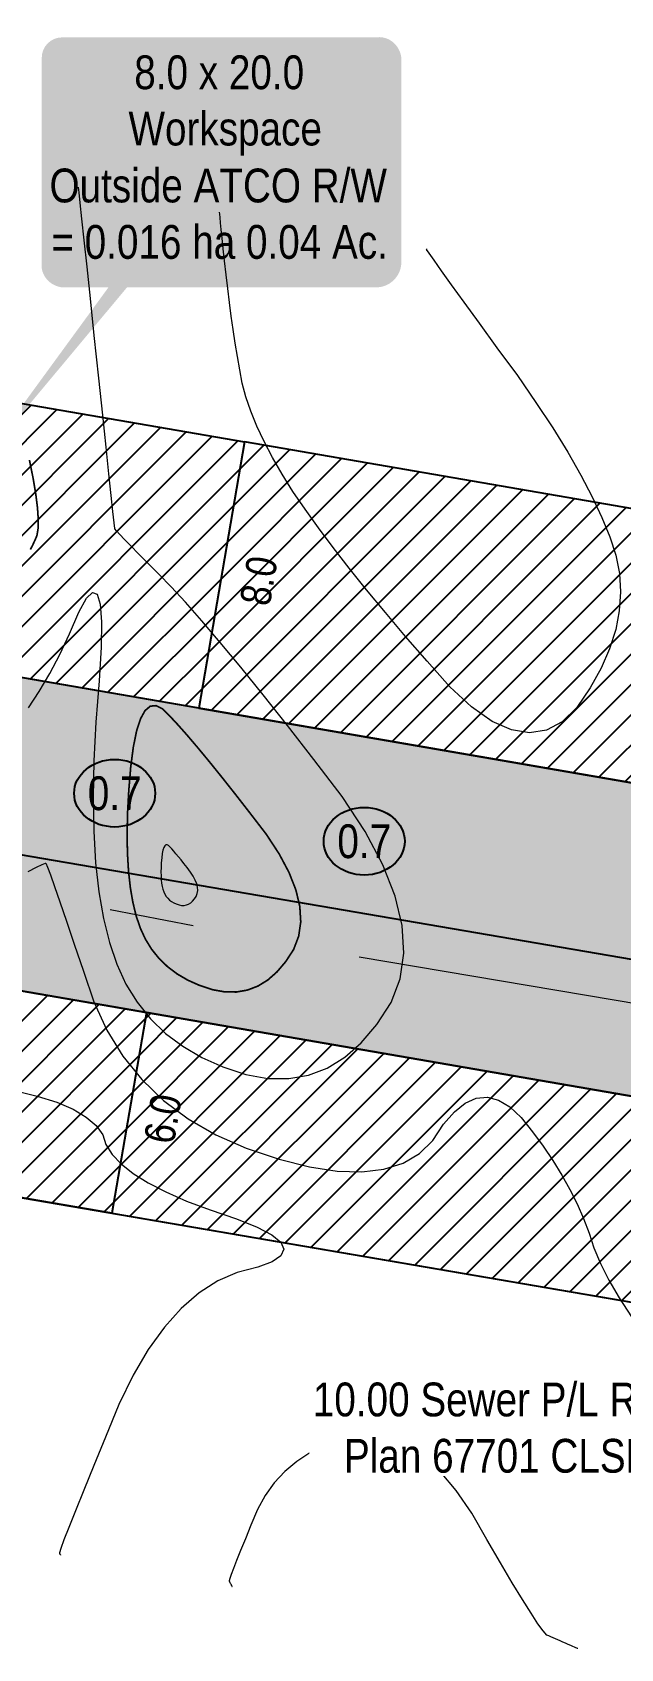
# Model space of a CAD drawing. Extents: x 602200 to 604568, y 5669458 to 5671879.
# Drawn here: x 603266.65 to 603284.08, y 5669496.97 to 5669544.82 of the extents above; entities that cross this region are included whole.
import ezdxf
from ezdxf.enums import TextEntityAlignment as Align

# ---------------------------------------------------------------- set-up
doc = ezdxf.new("R2010")
doc.units = 0
doc.header["$LTSCALE"] = 5
doc.header["$PDSIZE"] = 0.5
doc.linetypes.add('CENTERLINEX33', pattern=[6.5, 2.5, -1, 0.5, -1, 0.5, -1])
doc.layers.get('Defpoints').update_dxf_attribs({"color": 9})
for name, color, linetype in [('C-RW', 13, 'Continuous'), ('F-RW', 190, 'Continuous'), ('P-ELEVATION', 7, 'Continuous'), ('P-TEMP WITHIN RW-H', 254, 'Continuous'), ('P-TEMP WITHIN-BLACK', 5, 'Continuous'), ('P-TEMP-ATCO PIPELINES', 104, 'Continuous'), ('P-TEMP-ATCO PIPELINES-H', 71, 'Continuous'), ('P-TEMP-BLOCKS', 250, 'Continuous')]:
    doc.layers.add(name, color=color, linetype=linetype)
for name, color, linetype, lineweight in [('C-RW-T', 13, 'Continuous', 9), ('EXISTING PIPE (EXIST OR HP)', 240, 'CENTERLINEX33', 20), ('F-RW-T', 190, 'Continuous', 9)]:
    doc.layers.add(name, color=color, linetype=linetype, lineweight=lineweight)
doc.layers.add('C-TOPO-MAJR', color=7, linetype='Continuous', lineweight=15, true_color=0xd3aa5f)
doc.layers.add('C-TOPO-MINR', color=7, linetype='Continuous', lineweight=13, true_color=0xe9d5af)
doc.styles.add('1.0', font='ARIALN.TTF', dxfattribs={"height": 1})
doc.styles.add('80', font='ARIALN.TTF', dxfattribs={"height": 10})
doc.styles.add('80L', font='ARIALN.TTF', dxfattribs={"height": 10})
doc.dimstyles.new('Compass 500', dxfattribs={"dimscale": 0.5, "dimtxt": 0.9, "dimasz": 2, "dimexe": 0.2, "dimexo": 0.0625, "dimgap": 0.5, "dimtad": 0, "dimtih": 1, "dimtoh": 1, "dimzin": 0, "dimdsep": 46, "dimtxsty": '1.0', "dimcen": 0.1, "dimse1": 1, "dimse2": 1, "dimclrd": 256, "dimclrt": 256, "dimaunit": 1, "dimadec": 4, "dimazin": 0, "dimtfac": 0.06, "dimtofl": 0, "dimtmove": 0, "dimatfit": 0, "dimfxl": 0.2, "dimtolj": 1, "dimtzin": 0, "dimlwd": -1, "dimarcsym": 0})

# ---------------------------------------------------------------- blocks, each defined once
blk = doc.blocks.new('*D68')
at = {"layer": 'C-RW-T', "transparency": 16777216}
for p, q in [((603249.305, 5669529.665), (603249.475, 5669530.651)), ((603247.412, 5669518.692), (603246.019, 5669510.611)), ((603246.019, 5669510.611), (603245.019, 5669510.611))]:
    blk.add_line(p, q, dxfattribs=at)
for points in [[(603249.141, 5669529.693), (603249.469, 5669529.637), (603249.135, 5669528.68)], [(603247.248, 5669518.72), (603247.577, 5669518.663), (603247.582, 5669519.677)]]:
    blk.add_solid(points, dxfattribs=at)
at = {"layer": 'Defpoints', "color": 0, "transparency": 16777216}
for p in [(603249.135, 5669528.68), (603330.306, 5669514.68), (603328.753, 5669505.677)]:
    blk.add_point(p, dxfattribs=at)
at = {"layer": 'C-RW-T', "transparency": 16777216, "insert": (603240.236, 5669510.611), "char_height": 1, "attachment_point": 5, "style": '1.0', "bg_fill": 3, "box_fill_scale": 1.1, "bg_fill_color": 256, "bg_fill_true_color": 13158600, "bg_fill_transparency": 0}
blk.add_mtext('\\A1;ATCO\\P9.14 P/L R/W\\PPlan 41153 CLSR', dxfattribs=at)
blk = doc.blocks.new('*D69')
at = {"layer": 'Defpoints', "color": 0, "transparency": 16777216}
for p in [(603276.894, 5669518.657), (603275.202, 5669508.805), (603287.698, 5669506.659)]:
    blk.add_point(p, dxfattribs=at)
at = {"layer": 'F-RW-T', "transparency": 16777216}
for p, q in [((603289.559, 5669517.496), (603289.728, 5669518.482)), ((603287.528, 5669505.673), (603287.156, 5669503.507)), ((603287.156, 5669503.507), (603286.156, 5669503.507))]:
    blk.add_line(p, q, dxfattribs=at)
for points in [[(603289.395, 5669517.525), (603289.723, 5669517.468), (603289.39, 5669516.511)], [(603287.364, 5669505.702), (603287.693, 5669505.645), (603287.698, 5669506.659)]]:
    blk.add_solid(points, dxfattribs=at)
at = {"layer": 'F-RW-T', "transparency": 16777216, "insert": (603280.465, 5669503.507), "char_height": 1, "attachment_point": 5, "style": '1.0', "bg_fill": 3, "box_fill_scale": 1.1, "bg_fill_color": 256, "bg_fill_true_color": 13158600, "bg_fill_transparency": 0}
blk.add_mtext('\\A1;10.00 Sewer P/L R/W\\PPlan 67701 CLSR', dxfattribs=at)
blk = doc.blocks.new('*U38')
at = {"layer": 'P-ELEVATION'}
h = blk.add_hatch(color=111, dxfattribs=at)
h.dxf.hatch_style = 1
edge = h.paths.add_edge_path()
edge.add_ellipse((0, 0), major_axis=(-12, 0), ratio=0.833333, start_angle=0, end_angle=360)
at = {"layer": 'P-ELEVATION', "color": 7, "flags": 128}
blk.add_lwpolyline([(0, 0, 12.5, 0, 0), (-17.37, -31.35, 0, 0, 0)], format="xyseb", dxfattribs=at)
at = {"layer": 'P-ELEVATION', "color": 7}
blk.add_ellipse((0, 0), major_axis=(-12, 0), ratio=0.833333, dxfattribs=at)
at = {"layer": 'P-ELEVATION', "style": '80'}
blk.add_attdef('ELEVATION', text='', height=10, dxfattribs=at).set_placement((0, 0), align=Align.MIDDLE_CENTER)
blk = doc.blocks.new('*U44')
at = {"layer": 'P-ELEVATION'}
h = blk.add_hatch(color=111, dxfattribs=at)
h.dxf.hatch_style = 1
edge = h.paths.add_edge_path()
edge.add_ellipse((0, 0), major_axis=(-12, 0), ratio=0.833333, start_angle=0, end_angle=360)
at = {"layer": 'P-ELEVATION', "color": 7, "flags": 128}
blk.add_lwpolyline([(0, 0, 12.5, 0, 0), (-9.49, -32.85, 0, 0, 0)], format="xyseb", dxfattribs=at)
at = {"layer": 'P-ELEVATION', "color": 7}
blk.add_ellipse((0, 0), major_axis=(-12, 0), ratio=0.833333, dxfattribs=at)
at = {"layer": 'P-ELEVATION', "style": '80'}
blk.add_attdef('ELEVATION', text='', height=10, dxfattribs=at).set_placement((0, 0), align=Align.MIDDLE_CENTER)
blk = doc.blocks.new('*U73')
h = blk.add_hatch(color=255)
edge = h.paths.add_edge_path()
edge.add_line((-46.5, -37), (46.5, -37))
edge.add_arc((46.5, -31), 6, 270, 360)
edge.add_line((52.5, -31), (52.5, 29.5))
edge.add_arc((46.5, 29.5), 6, 0, 90)
edge.add_line((46.5, 35.5), (-46.5, 35.5))
edge.add_arc((-46.5, 29.5), 6, 90, 180)
edge.add_line((-52.5, 29.5), (-52.5, -31))
edge.add_arc((-46.5, -31), 6, 180, 270)
at = {"color": 104, "flags": 128}
blk.add_lwpolyline([(-46.5, -37, 3, 3, 0), (46.5, -37, 3, 3, 0.414214), (52.5, -31, 3, 3, 0), (52.5, 29.5, 3, 0, 0.414214), (46.5, 35.5, 0, 0, 0), (-46.5, 35.5, 0, 0, 0.414214), (-52.5, 29.5, 0, 0, 0), (-52.5, -31, 0, 3, 0.414214)], format="xyseb", close=True, dxfattribs=at)
blk.add_lwpolyline([(-71.15, -91.09, 0, 7.5, 0), (0, 0, 0, 0, 0)], format="xyseb", dxfattribs=at)
at = {"color": 104, "style": '80'}
blk.add_attdef('ENTER_TEXT_001', (-26.85, -4.92), '', height=10, dxfattribs=at)

msp = doc.modelspace()

# ---------------------------------------------------------------- hatches: boundary and pattern name
at = {"layer": 'P-TEMP WITHIN RW-H'}
h = msp.add_hatch(color=256, dxfattribs=at)
h.dxf.hatch_style = 1
h.paths.add_polyline_path([(603251.869, 5669528.208), (603250.317, 5669519.205), (603270.031, 5669515.805), (603347.082, 5669502.516), (603423.394, 5669502.723), (603425.638, 5669509.164), (603426.596, 5669511.902), (603406.596, 5669511.839), (603347.85, 5669511.654), (603271.581, 5669524.808)])
at = {"layer": 'P-TEMP-ATCO PIPELINES-H'}
h = msp.add_hatch(dxfattribs=at)
h.set_pattern_fill('ANSI31', color=256, scale=0.2)
h.paths.add_polyline_path([(603271.581, 5669524.808), (603251.869, 5669528.208), (603253.229, 5669536.092), (603272.938, 5669532.692)])
h = msp.add_hatch(dxfattribs=at)
h.set_pattern_fill('ANSI31', color=256, scale=0.2)
h.paths.add_polyline_path([(603271.581, 5669524.808), (603347.85, 5669511.654), (603406.596, 5669511.839), (603409.396, 5669519.848), (603399.396, 5669519.816), (603348.522, 5669519.656), (603272.938, 5669532.692)])
h = msp.add_hatch(dxfattribs=at)
h.set_pattern_fill('ANSI31', color=256, scale=0.2)
h.paths.add_polyline_path([(603250.317, 5669519.205), (603270.031, 5669515.805), (603269.008, 5669509.863), (603249.295, 5669513.237)])
h = msp.add_hatch(dxfattribs=at)
h.set_pattern_fill('ANSI31', color=256, scale=0.2)
h.paths.add_polyline_path([(603402.13, 5669498.873), (603403.406, 5669502.708), (603347.082, 5669502.516), (603270.031, 5669515.805), (603269.008, 5669509.863), (603337.907, 5669498.07)])

# ---------------------------------------------------------------- linework, layer by layer
at = {"layer": 'C-RW'}
for points in [[(603434.463, 5669511.927), (603347.85, 5669511.654), (603237.077, 5669530.759)], [(603434.491, 5669502.791), (603347.082, 5669502.516), (603235.578, 5669521.747)]]:
    msp.add_lwpolyline(points, dxfattribs=at)
at = {"layer": 'C-TOPO-MAJR', "const_width": 0.05, "flags": 128}
for points in [[(603266.594, 5669529.508), (603266.661, 5669529.636), (603266.725, 5669529.773), (603266.788, 5669529.919), (603266.822, 5669530.13), (603266.827, 5669530.406), (603266.804, 5669530.746), (603266.753, 5669531.152), (603266.674, 5669531.622), (603266.566, 5669532.157)], [(603270.724, 5669524.575), (603270.512, 5669524.788), (603270.318, 5669524.886), (603270.145, 5669524.87), (603269.99, 5669524.739), (603269.855, 5669524.495), (603269.739, 5669524.136), (603269.643, 5669523.663), (603269.566, 5669523.075), (603269.508, 5669522.373), (603269.472, 5669521.714), (603269.459, 5669521.098), (603269.468, 5669520.525), (603269.5, 5669519.995), (603269.553, 5669519.507), (603269.629, 5669519.063), (603269.727, 5669518.662), (603269.848, 5669518.303), (603270.001, 5669517.973), (603270.186, 5669517.673), (603270.405, 5669517.401), (603270.656, 5669517.159), (603270.939, 5669516.945), (603271.256, 5669516.76), (603271.604, 5669516.605), (603271.986, 5669516.478), (603272.349, 5669516.413), (603272.695, 5669516.409), (603273.022, 5669516.466), (603273.332, 5669516.584), (603273.624, 5669516.763), (603273.897, 5669517.004), (603274.153, 5669517.305), (603274.39, 5669517.668), (603274.54, 5669518.062), (603274.601, 5669518.487), (603274.573, 5669518.943), (603274.457, 5669519.431), (603274.253, 5669519.949), (603273.961, 5669520.498), (603273.58, 5669521.079), (603273.11, 5669521.69), (603272.673, 5669522.252), (603272.268, 5669522.764), (603271.895, 5669523.226), (603271.554, 5669523.638), (603271.246, 5669524), (603270.969, 5669524.313), (603270.724, 5669524.575)]]:
    msp.add_lwpolyline(points, dxfattribs=at)
at = {"layer": 'C-TOPO-MINR', "flags": 128}
for points in [[(603266.538, 5669524.818), (603266.859, 5669525.309), (603267.169, 5669525.837), (603267.467, 5669526.404), (603267.753, 5669527.009), (603268.027, 5669527.653), (603268.255, 5669528.063), (603268.435, 5669528.239), (603268.569, 5669528.183), (603268.656, 5669527.893), (603268.696, 5669527.369), (603268.689, 5669526.613), (603268.635, 5669525.623), (603268.534, 5669524.4), (603268.473, 5669523.249), (603268.451, 5669522.171), (603268.469, 5669521.166), (603268.527, 5669520.234), (603268.624, 5669519.374), (603268.76, 5669518.587), (603268.936, 5669517.873), (603269.151, 5669517.232), (603269.425, 5669516.643), (603269.757, 5669516.105), (603270.148, 5669515.619), (603270.597, 5669515.185), (603271.104, 5669514.803), (603271.669, 5669514.473), (603272.293, 5669514.195), (603272.976, 5669513.969), (603273.626, 5669513.852), (603274.244, 5669513.844), (603274.83, 5669513.946), (603275.383, 5669514.157), (603275.905, 5669514.478), (603276.394, 5669514.908), (603276.851, 5669515.448), (603277.276, 5669516.097), (603277.543, 5669516.801), (603277.652, 5669517.561), (603277.603, 5669518.377), (603277.396, 5669519.249), (603277.031, 5669520.176), (603276.507, 5669521.158), (603275.826, 5669522.197), (603274.987, 5669523.291), (603274.207, 5669524.294), (603273.485, 5669525.206), (603272.823, 5669526.028), (603272.219, 5669526.759), (603271.674, 5669527.399), (603271.189, 5669527.948), (603270.762, 5669528.407), (603270.394, 5669528.775), (603270.072, 5669529.099), (603269.795, 5669529.378), (603269.564, 5669529.614), (603269.379, 5669529.806), (603269.239, 5669529.953), (603269.145, 5669530.057), (603269.096, 5669530.116), (603269.093, 5669530.132), (603269.074, 5669530.302), (603269.039, 5669530.628), (603268.988, 5669531.108), (603268.92, 5669531.744), (603268.836, 5669532.535), (603268.735, 5669533.481), (603268.619, 5669534.582), (603268.486, 5669535.839), (603268.37, 5669536.938), (603268.271, 5669537.88), (603268.188, 5669538.665), (603268.121, 5669539.294), (603268.071, 5669539.765), (603268.038, 5669540.079), (603268.022, 5669540.236), (603268.022, 5669540.236)], [(603278.343, 5669538.392), (603278.343, 5669538.392), (603278.342, 5669538.392), (603278.341, 5669538.392), (603278.339, 5669538.391), (603278.336, 5669538.39), (603278.333, 5669538.389), (603278.33, 5669538.388), (603278.325, 5669538.386), (603278.32, 5669538.385), (603278.391, 5669538.28), (603278.538, 5669538.071), (603278.761, 5669537.76), (603279.06, 5669537.346), (603279.435, 5669536.828), (603279.886, 5669536.207), (603280.413, 5669535.482), (603281.016, 5669534.655), (603281.566, 5669533.864), (603282.063, 5669533.109), (603282.507, 5669532.391), (603282.898, 5669531.709), (603283.236, 5669531.063), (603283.52, 5669530.454), (603283.752, 5669529.881), (603283.931, 5669529.344), (603284.038, 5669528.802), (603284.073, 5669528.252), (603284.036, 5669527.697), (603283.928, 5669527.135), (603283.747, 5669526.567), (603283.495, 5669525.993), (603283.171, 5669525.412), (603282.775, 5669524.826), (603282.344, 5669524.407), (603281.878, 5669524.158), (603281.377, 5669524.077), (603280.841, 5669524.165), (603280.269, 5669524.421), (603279.662, 5669524.846), (603279.02, 5669525.44), (603278.343, 5669526.203), (603277.706, 5669526.936), (603277.109, 5669527.639), (603276.552, 5669528.311), (603276.036, 5669528.955), (603275.559, 5669529.568), (603275.123, 5669530.151), (603274.727, 5669530.705), (603274.371, 5669531.228), (603274.05, 5669531.736), (603273.765, 5669532.227), (603273.515, 5669532.701), (603273.301, 5669533.159), (603273.122, 5669533.6), (603272.978, 5669534.025), (603272.87, 5669534.434), (603272.797, 5669534.826), (603272.728, 5669535.221), (603272.662, 5669535.618), (603272.601, 5669536.017), (603272.542, 5669536.419), (603272.488, 5669536.823), (603272.437, 5669537.23), (603272.39, 5669537.639), (603272.346, 5669538.05), (603272.308, 5669538.41), (603272.276, 5669538.719), (603272.249, 5669538.976), (603272.227, 5669539.182), (603272.211, 5669539.336), (603272.2, 5669539.439), (603272.194, 5669539.49), (603272.194, 5669539.49)], [(603270.729, 5669520.7), (603270.684, 5669520.745), (603270.644, 5669520.766), (603270.607, 5669520.763), (603270.574, 5669520.735), (603270.545, 5669520.683), (603270.521, 5669520.607), (603270.501, 5669520.507), (603270.484, 5669520.383), (603270.472, 5669520.235), (603270.465, 5669520.095), (603270.462, 5669519.965), (603270.464, 5669519.844), (603270.47, 5669519.732), (603270.482, 5669519.629), (603270.498, 5669519.535), (603270.518, 5669519.45), (603270.544, 5669519.374), (603270.576, 5669519.304), (603270.616, 5669519.241), (603270.662, 5669519.183), (603270.715, 5669519.132), (603270.775, 5669519.087), (603270.842, 5669519.048), (603270.915, 5669519.015), (603270.996, 5669518.988), (603271.073, 5669518.974), (603271.146, 5669518.973), (603271.215, 5669518.985), (603271.281, 5669519.01), (603271.343, 5669519.048), (603271.4, 5669519.099), (603271.454, 5669519.163), (603271.505, 5669519.24), (603271.536, 5669519.323), (603271.549, 5669519.413), (603271.543, 5669519.509), (603271.519, 5669519.612), (603271.476, 5669519.722), (603271.414, 5669519.838), (603271.333, 5669519.961), (603271.234, 5669520.09), (603271.142, 5669520.209), (603271.056, 5669520.317), (603270.977, 5669520.415), (603270.905, 5669520.502), (603270.84, 5669520.579), (603270.781, 5669520.645), (603270.729, 5669520.7)], [(603266.53, 5669519.974), (603266.778, 5669520.101), (603266.947, 5669520.185), (603267.038, 5669520.226), (603267.05, 5669520.224), (603267.099, 5669520.109), (603267.185, 5669519.879), (603267.307, 5669519.537), (603267.466, 5669519.08), (603267.662, 5669518.51), (603267.894, 5669517.826), (603268.164, 5669517.028), (603268.47, 5669516.117), (603268.861, 5669515.278), (603269.336, 5669514.513), (603269.896, 5669513.821), (603270.541, 5669513.202), (603271.27, 5669512.657), (603272.084, 5669512.184), (603272.982, 5669511.785), (603273.965, 5669511.459), (603274.865, 5669511.234), (603275.682, 5669511.11), (603276.415, 5669511.088), (603277.065, 5669511.167), (603277.632, 5669511.347), (603278.115, 5669511.628), (603278.515, 5669512.011), (603278.832, 5669512.495), (603279.152, 5669512.865), (603279.474, 5669513.122), (603279.8, 5669513.265), (603280.127, 5669513.294), (603280.458, 5669513.209), (603280.791, 5669513.011), (603281.127, 5669512.699), (603281.466, 5669512.274), (603281.779, 5669511.847), (603282.068, 5669511.42), (603282.332, 5669510.992), (603282.572, 5669510.563), (603282.786, 5669510.134), (603282.975, 5669509.703), (603283.14, 5669509.272), (603283.28, 5669508.84), (603283.475, 5669508.377), (603283.727, 5669507.882), (603284.034, 5669507.355), (603284.398, 5669506.797)], [(603266.121, 5669513.496), (603266.798, 5669513.33), (603267.378, 5669513.144), (603267.862, 5669512.936), (603268.249, 5669512.706), (603268.54, 5669512.456), (603268.735, 5669512.184), (603268.833, 5669511.891), (603269.017, 5669511.603), (603269.287, 5669511.318), (603269.642, 5669511.037), (603270.083, 5669510.761), (603270.609, 5669510.489), (603271.221, 5669510.221), (603271.919, 5669509.957), (603272.702, 5669509.697), (603273.312, 5669509.45), (603273.748, 5669509.218), (603274.011, 5669508.999), (603274.1, 5669508.793), (603274.015, 5669508.601), (603273.758, 5669508.423), (603273.326, 5669508.259), (603272.721, 5669508.108), (603272.143, 5669507.855), (603271.59, 5669507.5), (603271.063, 5669507.044), (603270.562, 5669506.486), (603270.086, 5669505.826), (603269.637, 5669505.064), (603269.214, 5669504.2), (603268.817, 5669503.235), (603268.47, 5669502.388), (603268.174, 5669501.661), (603267.928, 5669501.052), (603267.733, 5669500.562), (603267.589, 5669500.192), (603267.495, 5669499.94), (603267.452, 5669499.807), (603267.459, 5669499.792), (603267.465, 5669499.78), (603267.47, 5669499.77), (603267.475, 5669499.761), (603267.478, 5669499.754), (603267.481, 5669499.748), (603267.483, 5669499.745), (603267.484, 5669499.743), (603267.484, 5669499.743)], [(603282.812, 5669496.971), (603282.812, 5669496.971), (603282.802, 5669496.975), (603282.782, 5669496.984), (603282.751, 5669496.998), (603282.71, 5669497.016), (603282.658, 5669497.038), (603282.596, 5669497.065), (603282.524, 5669497.097), (603282.442, 5669497.133), (603282.363, 5669497.168), (603282.287, 5669497.201), (603282.213, 5669497.233), (603282.143, 5669497.264), (603282.075, 5669497.294), (603282.011, 5669497.322), (603281.949, 5669497.349), (603281.891, 5669497.374), (603281.783, 5669497.495), (603281.627, 5669497.71), (603281.422, 5669498.019), (603281.168, 5669498.423), (603280.866, 5669498.922), (603280.514, 5669499.516), (603280.114, 5669500.204), (603279.665, 5669500.986), (603279.207, 5669501.655), (603278.742, 5669502.21), (603278.268, 5669502.651), (603277.787, 5669502.979), (603277.297, 5669503.192), (603276.799, 5669503.291), (603276.294, 5669503.277), (603275.78, 5669503.149), (603275.306, 5669502.979), (603274.873, 5669502.767), (603274.481, 5669502.514), (603274.129, 5669502.219), (603273.818, 5669501.883), (603273.547, 5669501.505), (603273.317, 5669501.086), (603273.127, 5669500.625), (603272.962, 5669500.22), (603272.82, 5669499.872), (603272.703, 5669499.581), (603272.611, 5669499.346), (603272.542, 5669499.168), (603272.498, 5669499.046), (603272.478, 5669498.981), (603272.482, 5669498.973), (603272.487, 5669498.963), (603272.493, 5669498.952), (603272.499, 5669498.941), (603272.505, 5669498.928), (603272.512, 5669498.914), (603272.52, 5669498.899), (603272.528, 5669498.883), (603272.536, 5669498.866), (603272.544, 5669498.851), (603272.55, 5669498.839), (603272.556, 5669498.828), (603272.56, 5669498.82), (603272.563, 5669498.813), (603272.565, 5669498.809), (603272.567, 5669498.807), (603272.567, 5669498.807)]]:
    msp.add_lwpolyline(points, dxfattribs=at)
at = {"layer": 'EXISTING PIPE (EXIST OR HP)', "flags": 128}
msp.add_lwpolyline([(603244.317, 5669523.068), (603252.74, 5669521.6), (603260.01, 5669520.407), (603267.353, 5669519.159), (603275.533, 5669517.587), (603284.705, 5669516.037), (603293.843, 5669514.585), (603302.736, 5669513.186), (603311.726, 5669511.654), (603320.711, 5669510.04), (603329.414, 5669508.541), (603337.772, 5669507.005), (603342.204, 5669506.203), (603345.115, 5669505.665), (603346.847, 5669505.334), (603347.791, 5669505.312), (603348.522, 5669505.593), (603349.128, 5669506.272), (603350.029, 5669506.696), (603351.248, 5669506.783), (603352.598, 5669506.871), (603354.111, 5669506.983), (603355.207, 5669506.979), (603356.072, 5669506.582), (603356.94, 5669505.989), (603358.317, 5669505.993), (603362.612, 5669506.182), (603366.975, 5669506.363), (603374.092, 5669506.776), (603382.324, 5669507.376), (603397.541, 5669508.443), (603406.034, 5669508.945), (603415.195, 5669509.63), (603427.341, 5669510.597)], dxfattribs=at)
at = {"layer": 'F-RW'}
msp.add_lwpolyline([(603234.579, 5669515.738), (603238.144, 5669515.146), (603337.907, 5669498.07), (603422.129, 5669499.124), (603425.638, 5669509.164), (603338.694, 5669508.076), (603239.83, 5669524.997, 0.001187), (603239.784, 5669525.005), (603236.218, 5669525.598)], format="xyb", dxfattribs=at)
at = {"layer": 'P-TEMP WITHIN-BLACK', "flags": 128}
msp.add_lwpolyline([(603251.869, 5669528.208), (603250.317, 5669519.205), (603270.031, 5669515.805), (603347.082, 5669502.516), (603423.394, 5669502.723), (603425.638, 5669509.164), (603426.596, 5669511.902), (603406.596, 5669511.839), (603347.85, 5669511.654), (603271.581, 5669524.808)], close=True, dxfattribs=at)
at = {"layer": 'P-TEMP-ATCO PIPELINES', "flags": 128}
for points in [[(603271.581, 5669524.808), (603251.869, 5669528.208), (603253.229, 5669536.092), (603272.938, 5669532.692)], [(603271.581, 5669524.808), (603347.85, 5669511.654), (603406.596, 5669511.839), (603409.396, 5669519.848), (603399.396, 5669519.816), (603348.522, 5669519.656), (603272.938, 5669532.692), (603271.581, 5669524.808)], [(603250.317, 5669519.205), (603270.031, 5669515.805), (603269.008, 5669509.863), (603249.295, 5669513.237)], [(603402.13, 5669498.873), (603403.406, 5669502.708), (603347.082, 5669502.516), (603270.031, 5669515.805), (603269.008, 5669509.863), (603337.907, 5669498.07)]]:
    msp.add_lwpolyline(points, close=True, dxfattribs=at)

# ---------------------------------------------------------------- block references
at = {"layer": 'P-TEMP-BLOCKS', "color": 3}
ref = msp.add_blockref('*U73', (603272.181, 5669541.117), dxfattribs=dict(at, xscale=0.1000000000000002, yscale=0.1000000000000002, zscale=0.1000000000000002))
ref.add_attrib('ENTER_TEXT_001', '8.0 x 20.0', (603269.67, 5669543.134), dxfattribs={"layer": '0', "color": 104, "height": 1, "style": '80'})
ref.add_attrib('ENTER_TEXT_002', ' Workspace', (603269.181, 5669541.468), dxfattribs={"layer": '0', "color": 104, "height": 1, "style": '80'})
ref.add_attrib('ENTER_TEXT_003', 'Outside ATCO R/W', (603267.16, 5669539.783), dxfattribs={"layer": '0', "color": 104, "height": 1, "style": '80'})
ref.add_attrib('ENTER_TEXT_004', '= 0.016 ha 0.04 Ac.', (603267.214, 5669538.113), dxfattribs={"layer": '0', "color": 104, "height": 1, "style": '80'})

# ---------------------------------------------------------------- texts
at = {"layer": 'P-TEMP-ATCO PIPELINES', "style": '80L'}
msp.add_text('8.0', height=0.9, rotation=80.2332, dxfattribs=at).set_placement((603273.355, 5669528.585), align=Align.MIDDLE)

# ---------------------------------------------------------------- next in the draw order: dimensions: what is measured, and where the dimension line sits
at = {"layer": 'C-RW-T'}
dim = msp.add_linear_dim(base=(603249.135, 5669528.68), p1=(603328.753, 5669505.677), p2=(603330.306, 5669514.68), angle=80.2141, text='ATCO\\P9.14 P/L R/W\\PPlan 41153 CLSR', dimstyle='Compass 500', override={"dimtfill": 1}, dxfattribs=at)
dim.commit()
dim.dimension.update_dxf_attribs({"geometry": '*D68', "text_midpoint": (603240.236, 5669510.611), "dimtype": 161})

# ---------------------------------------------------------------- next in the draw order: block references
at = {"xscale": 0.1000000000000001, "yscale": 0.1000000000000001, "zscale": 0.1000000000000001}
msp.add_blockref('*U38', (603269.09, 5669522.293), dxfattribs=at).add_auto_attribs({'ELEVATION': '0.7'})

# ---------------------------------------------------------------- next in the draw order: texts
at = {"layer": 'P-TEMP-ATCO PIPELINES', "style": '80L'}
msp.add_text('6.0', height=0.9, rotation=80.2332, dxfattribs=at).set_placement((603270.515, 5669512.658), align=Align.MIDDLE)

# ---------------------------------------------------------------- next in the draw order: dimensions: what is measured, and where the dimension line sits
at = {"layer": 'F-RW-T'}
dim = msp.add_linear_dim(base=(603287.698, 5669506.659), p1=(603276.894, 5669518.657), p2=(603275.202, 5669508.805), angle=260.2552, text='10.00 Sewer P/L R/W\\PPlan 67701 CLSR', dimstyle='Compass 500', override={"dimtfill": 1}, dxfattribs=at)
dim.commit()
dim.dimension.update_dxf_attribs({"geometry": '*D69', "text_midpoint": (603280.465, 5669503.507), "dimtype": 161})

# ---------------------------------------------------------------- next in the draw order: block references
at = {"xscale": 0.1000000000000001, "yscale": 0.1000000000000001, "zscale": 0.1000000000000001}
msp.add_blockref('*U44', (603276.482, 5669520.872), dxfattribs=at).add_auto_attribs({'ELEVATION': '0.7'})

doc.saveas('drawing.dxf')
